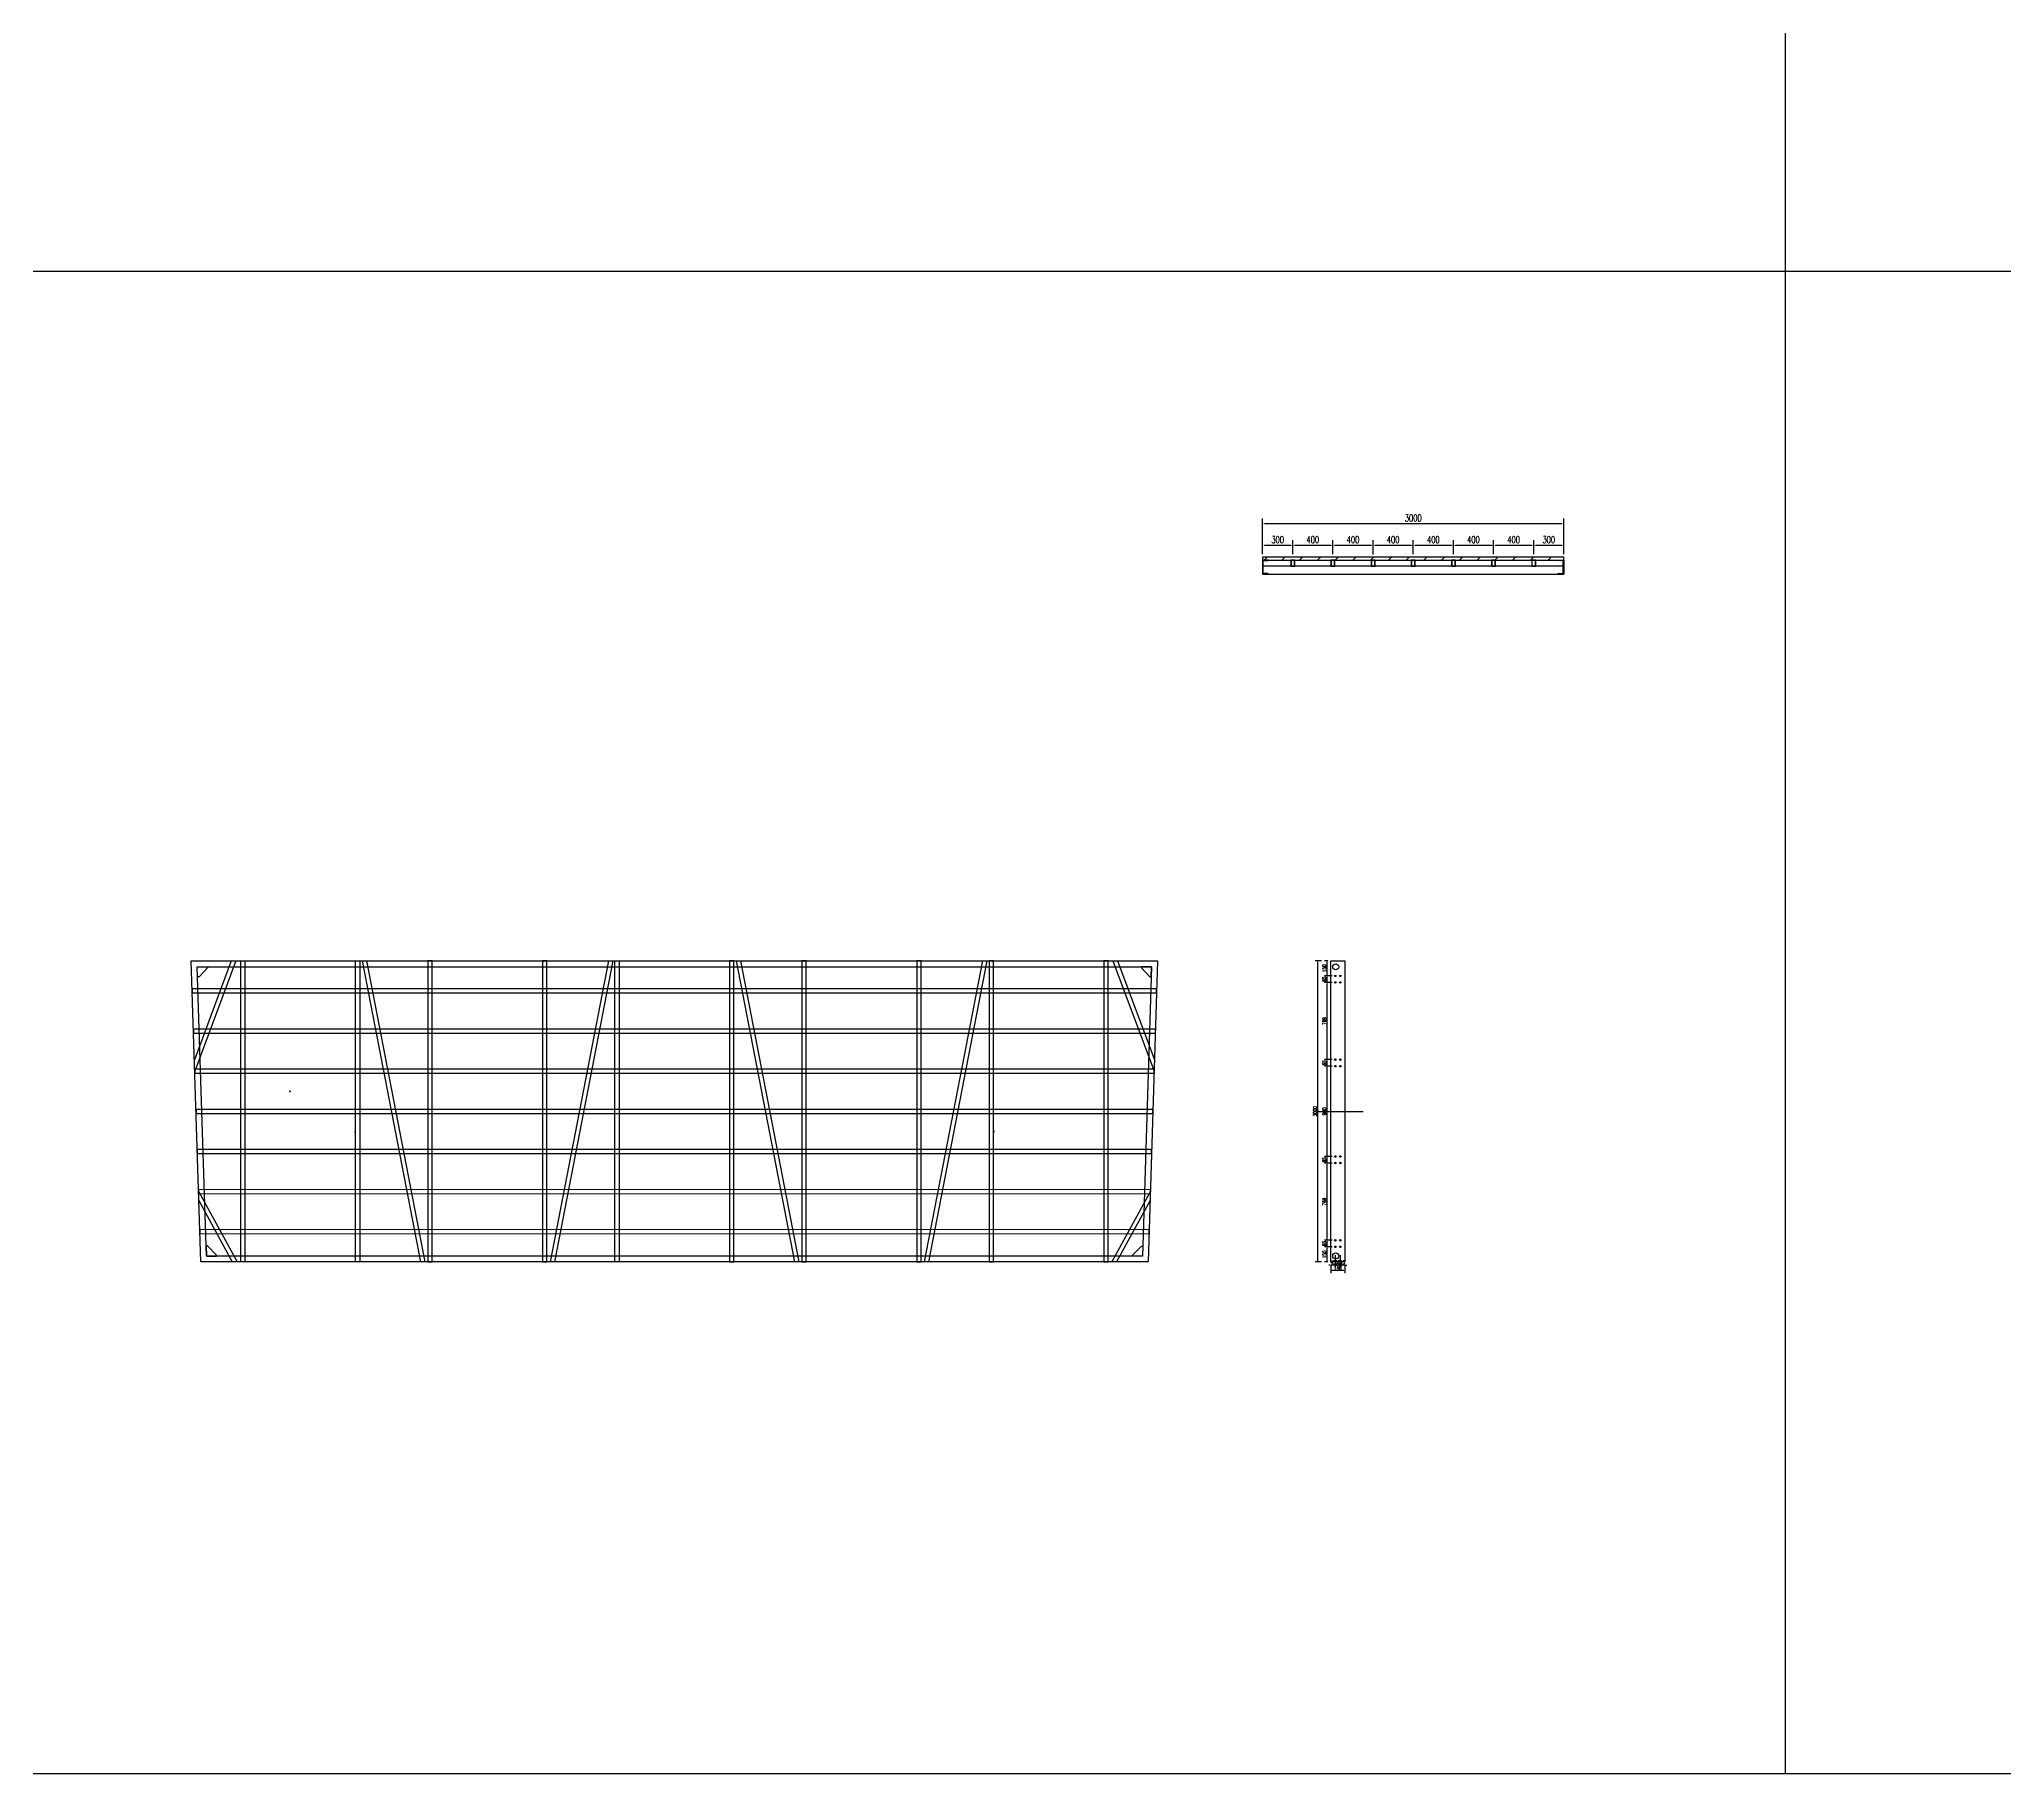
# Model space of a CAD drawing. Extents: x 28624 to 275476, y 13212 to 258202.
# Drawn here: x 103544 to 123119, y 112452 to 129734 of the extents above; entities that cross this region are included whole.
import ezdxf

# ---------------------------------------------------------------- set-up
doc = ezdxf.new("R2010")
doc.units = 0
doc.header["$LTSCALE"] = 1000
doc.header["$MEASUREMENT"] = 0
for name, color, linetype in [('14#槽钢', 3, 'Continuous'), ('PUB_DIM', 3, 'Continuous'), ('W-STEEL_FRAME钢架', 3, 'Continuous'), ('W-STEEL_KEEL钢龙骨', 5, 'Continuous'), ('W-WOOD_FLOOR木地板', 30, 'Continuous'), ('钢架', 90, 'Continuous')]:
    doc.layers.add(name, color=color, linetype=linetype)
doc.styles.add('STANDARD_T3', font='simplex.shx', dxfattribs={"width": 0.7, "bigfont": 'gbcbig.shx'})
doc.dimstyles.new('W&&10', dxfattribs={"dimtxt": 35, "dimasz": 10, "dimexe": 25, "dimexo": 30, "dimgap": 10, "dimtad": 1, "dimdec": 0, "dimzin": 0, "dimdsep": 46, "dimtxsty": 'STANDARD_T3', "dimcen": 0.09, "dimclrd": 1, "dimclre": 1, "dimclrt": 7, "dimazin": 2, "dimtfac": 1, "dimtdec": 0, "dimtix": 1, "dimtmove": 2, "dimatfit": 3, "dimfxl": 100, "dimtolj": 1, "dimtzin": 0, "dimarcsym": 0})
doc.dimstyles.new('W&&20', dxfattribs={"dimtxt": 70, "dimasz": 20, "dimexe": 50, "dimexo": 60, "dimgap": 20, "dimtad": 1, "dimdec": 0, "dimzin": 0, "dimdsep": 46, "dimtxsty": 'STANDARD_T3', "dimcen": 0.09, "dimclrd": 1, "dimclre": 1, "dimclrt": 7, "dimazin": 2, "dimtfac": 1, "dimtdec": 0, "dimtix": 1, "dimtmove": 2, "dimatfit": 3, "dimfxl": 100, "dimtolj": 1, "dimtzin": 0, "dimarcsym": 0})

# ---------------------------------------------------------------- blocks, each defined once
blk = doc.blocks.new('*U391')
at = {"layer": '14#槽钢'}
blk.add_lwpolyline([(0, 29946), (0, -29946)], dxfattribs=at)
blk = doc.blocks.new('*U392')
at = {"layer": '14#槽钢', "color": 0, "linetype": 'ByBlock', "lineweight": -2, "transparency": 16777216}
blk.add_blockref('*U391', (65285, 0), dxfattribs=at)
blk = doc.blocks.new('*D685')
at = {"layer": 'Defpoints', "color": 0, "transparency": 16777216}
for p in [(116370, 117702), (116451, 117702), (116406, 117552)]:
    blk.add_point(p, dxfattribs=at)
at = {"layer": 'W-STEEL_FRAME钢架', "color": 1, "lineweight": -2, "transparency": 16777216}
for p, q in [((116421, 117702), (116345, 117702)), ((116370, 117562), (116370, 117692)), ((116376, 117552), (116345, 117552))]:
    blk.add_line(p, q, dxfattribs=at)
at = {"layer": 'W-STEEL_FRAME钢架', "color": 1, "transparency": 16777216}
for points in [[(116368, 117692), (116372, 117692), (116370, 117702)], [(116368, 117562), (116372, 117562), (116370, 117552)]]:
    blk.add_solid(points, dxfattribs=at)
at = {"layer": 'W-STEEL_FRAME钢架', "color": 7, "transparency": 16777216, "insert": (116343, 117627), "char_height": 35, "attachment_point": 5, "rotation": 90, "style": 'STANDARD_T3'}
blk.add_mtext('\\A1;150', dxfattribs=at)
blk = doc.blocks.new('*D686')
at = {"layer": 'Defpoints', "color": 0, "transparency": 16777216}
for p in [(116370, 117767), (116451, 117767), (116451, 117702)]:
    blk.add_point(p, dxfattribs=at)
at = {"layer": 'W-STEEL_FRAME钢架', "color": 1, "lineweight": -2, "transparency": 16777216}
for p, q in [((116421, 117767), (116345, 117767)), ((116421, 117702), (116345, 117702)), ((116370, 117712), (116370, 117757))]:
    blk.add_line(p, q, dxfattribs=at)
at = {"layer": 'W-STEEL_FRAME钢架', "color": 1, "transparency": 16777216}
for points in [[(116368, 117757), (116372, 117757), (116370, 117767)], [(116368, 117712), (116372, 117712), (116370, 117702)]]:
    blk.add_solid(points, dxfattribs=at)
at = {"layer": 'W-STEEL_FRAME钢架', "color": 7, "transparency": 16777216, "insert": (116343, 117735), "char_height": 35, "attachment_point": 5, "rotation": 90, "style": 'STANDARD_T3'}
blk.add_mtext('\\A1;65', dxfattribs=at)
blk = doc.blocks.new('*D687')
at = {"layer": 'Defpoints', "color": 0, "transparency": 16777216}
for p in [(116370, 118537), (116451, 118537), (116451, 117767)]:
    blk.add_point(p, dxfattribs=at)
at = {"layer": 'W-STEEL_FRAME钢架', "color": 1, "lineweight": -2, "transparency": 16777216}
for p, q in [((116421, 118537), (116345, 118537)), ((116370, 117777), (116370, 118527)), ((116421, 117767), (116345, 117767))]:
    blk.add_line(p, q, dxfattribs=at)
at = {"layer": 'W-STEEL_FRAME钢架', "color": 1, "transparency": 16777216}
for points in [[(116368, 118527), (116372, 118527), (116370, 118537)], [(116368, 117777), (116372, 117777), (116370, 117767)]]:
    blk.add_solid(points, dxfattribs=at)
at = {"layer": 'W-STEEL_FRAME钢架', "color": 7, "transparency": 16777216, "insert": (116343, 118152), "char_height": 35, "attachment_point": 5, "rotation": 90, "style": 'STANDARD_T3'}
blk.add_mtext('\\A1;769', dxfattribs=at)
blk = doc.blocks.new('*D688')
at = {"layer": 'Defpoints', "color": 0, "transparency": 16777216}
for p in [(116370, 118602), (116451, 118602), (116451, 118537)]:
    blk.add_point(p, dxfattribs=at)
at = {"layer": 'W-STEEL_FRAME钢架', "color": 1, "lineweight": -2, "transparency": 16777216}
for p, q in [((116421, 118602), (116345, 118602)), ((116421, 118537), (116345, 118537)), ((116370, 118547), (116370, 118592))]:
    blk.add_line(p, q, dxfattribs=at)
at = {"layer": 'W-STEEL_FRAME钢架', "color": 1, "transparency": 16777216}
for points in [[(116368, 118592), (116372, 118592), (116370, 118602)], [(116368, 118547), (116372, 118547), (116370, 118537)]]:
    blk.add_solid(points, dxfattribs=at)
at = {"layer": 'W-STEEL_FRAME钢架', "color": 7, "transparency": 16777216, "insert": (116343, 118569), "char_height": 35, "attachment_point": 5, "rotation": 90, "style": 'STANDARD_T3'}
blk.add_mtext('\\A1;65', dxfattribs=at)
blk = doc.blocks.new('*D689')
at = {"layer": 'Defpoints', "color": 0, "transparency": 16777216}
for p in [(116370, 119502), (116451, 119502), (116451, 118602)]:
    blk.add_point(p, dxfattribs=at)
at = {"layer": 'W-STEEL_FRAME钢架', "color": 1, "lineweight": -2, "transparency": 16777216}
for p, q in [((116421, 119502), (116345, 119502)), ((116370, 118612), (116370, 119492)), ((116421, 118602), (116345, 118602))]:
    blk.add_line(p, q, dxfattribs=at)
at = {"layer": 'W-STEEL_FRAME钢架', "color": 1, "transparency": 16777216}
for points in [[(116368, 119492), (116372, 119492), (116370, 119502)], [(116368, 118612), (116372, 118612), (116370, 118602)]]:
    blk.add_solid(points, dxfattribs=at)
at = {"layer": 'W-STEEL_FRAME钢架', "color": 7, "transparency": 16777216, "insert": (116343, 119052), "char_height": 35, "attachment_point": 5, "rotation": 90, "style": 'STANDARD_T3'}
blk.add_mtext('\\A1;900', dxfattribs=at)
blk = doc.blocks.new('*D690')
at = {"layer": 'Defpoints', "color": 0, "transparency": 16777216}
for p in [(116370, 120402), (116451, 120402), (116451, 120337)]:
    blk.add_point(p, dxfattribs=at)
at = {"layer": 'W-STEEL_FRAME钢架', "color": 1, "lineweight": -2, "transparency": 16777216}
for p, q in [((116421, 120402), (116345, 120402)), ((116370, 120347), (116370, 120392)), ((116421, 120337), (116345, 120337))]:
    blk.add_line(p, q, dxfattribs=at)
at = {"layer": 'W-STEEL_FRAME钢架', "color": 1, "transparency": 16777216}
for points in [[(116368, 120392), (116372, 120392), (116370, 120402)], [(116368, 120347), (116372, 120347), (116370, 120337)]]:
    blk.add_solid(points, dxfattribs=at)
at = {"layer": 'W-STEEL_FRAME钢架', "color": 7, "transparency": 16777216, "insert": (116343, 120369), "char_height": 35, "attachment_point": 5, "rotation": 90, "style": 'STANDARD_T3'}
blk.add_mtext('\\A1;65', dxfattribs=at)
blk = doc.blocks.new('*D691')
at = {"layer": 'Defpoints', "color": 0, "transparency": 16777216}
for p in [(116370, 120552), (116406, 120552), (116451, 120402)]:
    blk.add_point(p, dxfattribs=at)
at = {"layer": 'W-STEEL_FRAME钢架', "color": 1, "lineweight": -2, "transparency": 16777216}
for p, q in [((116376, 120552), (116345, 120552)), ((116421, 120402), (116345, 120402)), ((116370, 120412), (116370, 120542))]:
    blk.add_line(p, q, dxfattribs=at)
at = {"layer": 'W-STEEL_FRAME钢架', "color": 1, "transparency": 16777216}
for points in [[(116368, 120542), (116372, 120542), (116370, 120552)], [(116368, 120412), (116372, 120412), (116370, 120402)]]:
    blk.add_solid(points, dxfattribs=at)
at = {"layer": 'W-STEEL_FRAME钢架', "color": 7, "transparency": 16777216, "insert": (116343, 120477), "char_height": 35, "attachment_point": 5, "rotation": 90, "style": 'STANDARD_T3'}
blk.add_mtext('\\A1;150', dxfattribs=at)
blk = doc.blocks.new('*D692')
at = {"layer": 'Defpoints', "color": 0, "transparency": 16777216}
for p in [(116406, 117552), (116406, 117466), (116546, 117552)]:
    blk.add_point(p, dxfattribs=at)
at = {"layer": 'W-STEEL_FRAME钢架', "color": 1, "lineweight": -2, "transparency": 16777216}
for p, q in [((116406, 117522), (116406, 117441)), ((116536, 117466), (116416, 117466)), ((116546, 117522), (116546, 117441))]:
    blk.add_line(p, q, dxfattribs=at)
at = {"layer": 'W-STEEL_FRAME钢架', "color": 1, "transparency": 16777216}
for points in [[(116416, 117468), (116416, 117465), (116406, 117466)], [(116536, 117468), (116536, 117465), (116546, 117466)]]:
    blk.add_solid(points, dxfattribs=at)
at = {"layer": 'W-STEEL_FRAME钢架', "color": 7, "transparency": 16777216, "insert": (116476, 117494), "char_height": 35, "attachment_point": 5, "style": 'STANDARD_T3'}
blk.add_mtext('\\A1;140', dxfattribs=at)
blk = doc.blocks.new('*D693')
at = {"layer": 'Defpoints', "color": 0, "transparency": 16777216}
for p in [(116501, 117702), (116501, 117519), (116546, 117552)]:
    blk.add_point(p, dxfattribs=at)
at = {"layer": 'W-STEEL_FRAME钢架', "color": 1, "lineweight": -2, "transparency": 16777216}
for p, q in [((116491, 117519), (116481, 117519)), ((116501, 117619), (116501, 117494)), ((116546, 117519), (116501, 117519)), ((116546, 117522), (116546, 117494)), ((116556, 117519), (116566, 117519))]:
    blk.add_line(p, q, dxfattribs=at)
at = {"layer": 'W-STEEL_FRAME钢架', "color": 1, "transparency": 16777216}
for points in [[(116491, 117521), (116491, 117518), (116501, 117519)], [(116556, 117521), (116556, 117518), (116546, 117519)]]:
    blk.add_solid(points, dxfattribs=at)
at = {"layer": 'W-STEEL_FRAME钢架', "color": 7, "transparency": 16777216, "insert": (116524, 117547), "char_height": 35, "attachment_point": 5, "style": 'STANDARD_T3'}
blk.add_mtext('\\A1;45', dxfattribs=at)
blk = doc.blocks.new('*D694')
at = {"layer": 'Defpoints', "color": 0, "transparency": 16777216}
for p in [(116451, 117702), (116501, 117702), (116451, 117519)]:
    blk.add_point(p, dxfattribs=at)
at = {"layer": 'W-STEEL_FRAME钢架', "color": 1, "lineweight": -2, "transparency": 16777216}
for p, q in [((116441, 117519), (116431, 117519)), ((116451, 117619), (116451, 117494)), ((116501, 117519), (116451, 117519)), ((116501, 117619), (116501, 117494)), ((116511, 117519), (116521, 117519))]:
    blk.add_line(p, q, dxfattribs=at)
at = {"layer": 'W-STEEL_FRAME钢架', "color": 1, "transparency": 16777216}
for points in [[(116441, 117521), (116441, 117518), (116451, 117519)], [(116511, 117521), (116511, 117518), (116501, 117519)]]:
    blk.add_solid(points, dxfattribs=at)
at = {"layer": 'W-STEEL_FRAME钢架', "color": 7, "transparency": 16777216, "insert": (116476, 117547), "char_height": 35, "attachment_point": 5, "style": 'STANDARD_T3'}
blk.add_mtext('\\A1;50', dxfattribs=at)
blk = doc.blocks.new('*D422')
at = {"layer": 'Defpoints', "color": 0, "transparency": 16777216}
for p in [(116451, 117702), (116406, 117552), (116406, 117519)]:
    blk.add_point(p, dxfattribs=at)
at = {"layer": 'W-STEEL_FRAME钢架', "color": 1, "lineweight": -2, "transparency": 16777216}
for p, q in [((116396, 117519), (116386, 117519)), ((116406, 117522), (116406, 117494)), ((116451, 117519), (116406, 117519)), ((116451, 117619), (116451, 117494)), ((116461, 117519), (116471, 117519))]:
    blk.add_line(p, q, dxfattribs=at)
at = {"layer": 'W-STEEL_FRAME钢架', "color": 1, "transparency": 16777216}
for points in [[(116396, 117521), (116396, 117518), (116406, 117519)], [(116461, 117521), (116461, 117518), (116451, 117519)]]:
    blk.add_solid(points, dxfattribs=at)
at = {"layer": 'W-STEEL_FRAME钢架', "color": 7, "transparency": 16777216, "insert": (116429, 117547), "char_height": 35, "attachment_point": 5, "style": 'STANDARD_T3'}
blk.add_mtext('\\A1;45', dxfattribs=at)
blk = doc.blocks.new('*D423')
at = {"layer": 'Defpoints', "color": 0, "transparency": 16777216}
for p in [(116277, 120552), (116345, 120552), (116345, 117552)]:
    blk.add_point(p, dxfattribs=at)
at = {"layer": 'W-STEEL_FRAME钢架', "color": 1, "lineweight": -2, "transparency": 16777216}
for p, q in [((116315, 120552), (116252, 120552)), ((116277, 117562), (116277, 120542)), ((116315, 117552), (116252, 117552))]:
    blk.add_line(p, q, dxfattribs=at)
at = {"layer": 'W-STEEL_FRAME钢架', "color": 1, "transparency": 16777216}
for points in [[(116275, 120542), (116279, 120542), (116277, 120552)], [(116275, 117562), (116279, 117562), (116277, 117552)]]:
    blk.add_solid(points, dxfattribs=at)
at = {"layer": 'W-STEEL_FRAME钢架', "color": 7, "transparency": 16777216, "insert": (116250, 119052), "char_height": 35, "attachment_point": 5, "rotation": 90, "style": 'STANDARD_T3'}
blk.add_mtext('\\A1;3000', dxfattribs=at)
blk = doc.blocks.new('*D695')
at = {"layer": 'Defpoints', "color": 0, "transparency": 16777216}
for p in [(116370, 119567), (116451, 119567), (116451, 119502)]:
    blk.add_point(p, dxfattribs=at)
at = {"layer": 'W-STEEL_FRAME钢架', "color": 1, "lineweight": -2, "transparency": 16777216}
for p, q in [((116421, 119567), (116345, 119567)), ((116421, 119502), (116345, 119502)), ((116370, 119512), (116370, 119557))]:
    blk.add_line(p, q, dxfattribs=at)
at = {"layer": 'W-STEEL_FRAME钢架', "color": 1, "transparency": 16777216}
for points in [[(116368, 119557), (116372, 119557), (116370, 119567)], [(116368, 119512), (116372, 119512), (116370, 119502)]]:
    blk.add_solid(points, dxfattribs=at)
at = {"layer": 'W-STEEL_FRAME钢架', "color": 7, "transparency": 16777216, "insert": (116343, 119535), "char_height": 35, "attachment_point": 5, "rotation": 90, "style": 'STANDARD_T3'}
blk.add_mtext('\\A1;65', dxfattribs=at)
blk = doc.blocks.new('*D696')
at = {"layer": 'Defpoints', "color": 0, "transparency": 16777216}
for p in [(116370, 120337), (116406, 120337), (116451, 119567)]:
    blk.add_point(p, dxfattribs=at)
at = {"layer": 'W-STEEL_FRAME钢架', "color": 1, "lineweight": -2, "transparency": 16777216}
for p, q in [((116376, 120337), (116345, 120337)), ((116370, 119577), (116370, 120327)), ((116421, 119567), (116345, 119567))]:
    blk.add_line(p, q, dxfattribs=at)
at = {"layer": 'W-STEEL_FRAME钢架', "color": 1, "transparency": 16777216}
for points in [[(116368, 120327), (116372, 120327), (116370, 120337)], [(116368, 119577), (116372, 119577), (116370, 119567)]]:
    blk.add_solid(points, dxfattribs=at)
at = {"layer": 'W-STEEL_FRAME钢架', "color": 7, "transparency": 16777216, "insert": (116343, 119952), "char_height": 35, "attachment_point": 5, "rotation": 90, "style": 'STANDARD_T3'}
blk.add_mtext('\\A1;769', dxfattribs=at)
blk = doc.blocks.new('14a槽钢')
at = {"layer": '钢架'}
h = blk.add_hatch(dxfattribs=at)
h.set_pattern_fill('STEEL', color=4, scale=10)
h.set_pattern_definition([(50.389312, (-1352470.2, 1293523.579), (-9.2899201, 11.2253202), []), (50.389312, (-1352470.2, 1293531.516), (-9.2899201, 11.2253202), [])])
edge = h.paths.add_edge_path()
edge.add_ellipse((-1332250, 1115678), major_axis=(-3.26, 5.03), ratio=0.900468, start_angle=55.3931, end_angle=130.6069)
edge.add_line((-1332252, 1115673), (-1332208, 1115673))
edge.add_ellipse((-1332208, 1115667), major_axis=(0, 6), ratio=0.827586, start_angle=270, end_angle=360, ccw=False)
edge.add_line((-1332203, 1115667), (-1332203, 1115551))
edge.add_ellipse((-1332208, 1115551), major_axis=(0, 6), ratio=0.827586, start_angle=180, end_angle=270, ccw=False)
edge.add_line((-1332208, 1115545), (-1332251, 1115545))
edge.add_ellipse((-1332250, 1115540), major_axis=(3.82, 3.82), ratio=1, start_angle=49.2445, end_angle=141.5341)
edge.add_line((-1332256, 1115539), (-1332198, 1115539))
edge.add_line((-1332198, 1115539), (-1332198, 1115679))
edge.add_line((-1332198, 1115679), (-1332256, 1115679))
for p, q in [((-1332256, 1115679, 0), (-1332198, 1115679, 0)), ((-1332208, 1115673, 0), (-1332251, 1115673, 0)), ((-1332246, 1115679, 0), (-1332246, 1115679, 0)), ((-1332203, 1115551, 0), (-1332203, 1115667, 0)), ((-1332198, 1115679, 0), (-1332198, 1115539, 0)), ((-1332198, 1115539, 0), (-1332256, 1115539, 0)), ((-1332251, 1115545, 0), (-1332208, 1115545, 0)), ((-1332246, 1115539, 0), (-1332246, 1115539, 0))]:
    blk.add_line(p, q, dxfattribs=at)
for centre, start_param, end_param in [((-1332251, 1115679, 0), 1.570796, 3.141593), ((-1332208, 1115667, 0), 4.712389, 6.283185), ((-1332208, 1115667, 0), 4.712389, 6.283185), ((-1332251, 1115539, 0), 0, 1.570796), ((-1332208, 1115551, 0), 3.141593, 4.712389)]:
    blk.add_ellipse(centre, major_axis=(0, 6), ratio=0.827586, start_param=start_param, end_param=end_param, dxfattribs=at)
blk = doc.blocks.new('*D514')
at = {"color": 1, "lineweight": -2, "transparency": 16777216}
for p, q in [((115728, 124635), (115728, 124959)), ((115748, 124909), (118708, 124909)), ((118728, 124635), (118728, 124959))]:
    blk.add_line(p, q, dxfattribs=at)
at = {"color": 1, "transparency": 16777216}
for points in [[(115748, 124912), (115748, 124906), (115728, 124909)], [(118708, 124912), (118708, 124906), (118728, 124909)]]:
    blk.add_solid(points, dxfattribs=at)
at = {"layer": 'Defpoints', "color": 0, "transparency": 16777216}
for p in [(118728, 124909), (115728, 124575), (118728, 124575)]:
    blk.add_point(p, dxfattribs=at)
at = {"color": 7, "transparency": 16777216, "insert": (117228, 124964), "char_height": 70, "attachment_point": 5, "style": 'STANDARD_T3'}
blk.add_mtext('\\A1;3000', dxfattribs=at)
blk = doc.blocks.new('ganglonggu')
at = {"layer": 'W-STEEL_KEEL钢龙骨'}
for points in [[(-1338169, 1115605), (-1338129, 1115605), (-1338129, 1115665), (-1338169, 1115665)], [(-1338166, 1115608), (-1338132, 1115608), (-1338132, 1115662), (-1338166, 1115662)]]:
    blk.add_lwpolyline(points, close=True, dxfattribs=at)
blk = doc.blocks.new('*U385')
blk.add_blockref('ganglonggu', (1338149, -1115635))
blk = doc.blocks.new('*U386')
at = {"layer": 'W-STEEL_KEEL钢龙骨', "color": 0, "linetype": 'ByBlock', "lineweight": -2}
for p in [(0, 0), (400, 0), (800, 0), (1200, 0), (1600, 0), (2000, 0)]:
    blk.add_blockref('*U385', p, dxfattribs=at)
at = {"layer": 'W-STEEL_KEEL钢龙骨', "color": 0, "linetype": 'ByBlock', "lineweight": -2, "transparency": 16777216}
blk.add_blockref('*U385', (2400, 0), dxfattribs=at)
blk = doc.blocks.new('*D515')
at = {"layer": 'Defpoints', "color": 0, "transparency": 16777216}
for p in [(116028, 124692), (115728, 124545), (116028, 124545)]:
    blk.add_point(p, dxfattribs=at)
at = {"layer": 'PUB_DIM', "color": 1, "lineweight": -2, "transparency": 16777216}
for p, q in [((115728, 124605), (115728, 124742)), ((115748, 124692), (116008, 124692)), ((116028, 124605), (116028, 124742))]:
    blk.add_line(p, q, dxfattribs=at)
at = {"layer": 'PUB_DIM', "color": 1, "transparency": 16777216}
for points in [[(115748, 124695), (115748, 124688), (115728, 124692)], [(116008, 124695), (116008, 124688), (116028, 124692)]]:
    blk.add_solid(points, dxfattribs=at)
at = {"layer": 'PUB_DIM', "color": 7, "transparency": 16777216, "insert": (115878, 124747), "char_height": 70, "attachment_point": 5, "style": 'STANDARD_T3'}
blk.add_mtext('\\A1;300', dxfattribs=at)
blk = doc.blocks.new('*D516')
at = {"layer": 'Defpoints', "color": 0, "transparency": 16777216}
for p in [(116428, 124692), (116028, 124545), (116428, 124545)]:
    blk.add_point(p, dxfattribs=at)
at = {"layer": 'PUB_DIM', "color": 1, "lineweight": -2, "transparency": 16777216}
for p, q in [((116028, 124605), (116028, 124742)), ((116048, 124692), (116408, 124692)), ((116428, 124605), (116428, 124742))]:
    blk.add_line(p, q, dxfattribs=at)
at = {"layer": 'PUB_DIM', "color": 1, "transparency": 16777216}
for points in [[(116048, 124695), (116048, 124688), (116028, 124692)], [(116408, 124695), (116408, 124688), (116428, 124692)]]:
    blk.add_solid(points, dxfattribs=at)
at = {"layer": 'PUB_DIM', "color": 7, "transparency": 16777216, "insert": (116228, 124747), "char_height": 70, "attachment_point": 5, "style": 'STANDARD_T3'}
blk.add_mtext('\\A1;400', dxfattribs=at)
blk = doc.blocks.new('*D517')
at = {"layer": 'Defpoints', "color": 0, "transparency": 16777216}
for p in [(116828, 124692), (116428, 124545), (116828, 124542)]:
    blk.add_point(p, dxfattribs=at)
at = {"layer": 'PUB_DIM', "color": 1, "lineweight": -2, "transparency": 16777216}
for p, q in [((116428, 124605), (116428, 124742)), ((116448, 124692), (116808, 124692)), ((116828, 124602), (116828, 124742))]:
    blk.add_line(p, q, dxfattribs=at)
at = {"layer": 'PUB_DIM', "color": 1, "transparency": 16777216}
for points in [[(116448, 124695), (116448, 124688), (116428, 124692)], [(116808, 124695), (116808, 124688), (116828, 124692)]]:
    blk.add_solid(points, dxfattribs=at)
at = {"layer": 'PUB_DIM', "color": 7, "transparency": 16777216, "insert": (116628, 124747), "char_height": 70, "attachment_point": 5, "style": 'STANDARD_T3'}
blk.add_mtext('\\A1;400', dxfattribs=at)
blk = doc.blocks.new('*D518')
at = {"layer": 'Defpoints', "color": 0, "transparency": 16777216}
for p in [(117228, 124692), (116828, 124542), (117228, 124545)]:
    blk.add_point(p, dxfattribs=at)
at = {"layer": 'PUB_DIM', "color": 1, "lineweight": -2, "transparency": 16777216}
for p, q in [((116828, 124602), (116828, 124742)), ((116848, 124692), (117208, 124692)), ((117228, 124605), (117228, 124742))]:
    blk.add_line(p, q, dxfattribs=at)
at = {"layer": 'PUB_DIM', "color": 1, "transparency": 16777216}
for points in [[(116848, 124695), (116848, 124688), (116828, 124692)], [(117208, 124695), (117208, 124688), (117228, 124692)]]:
    blk.add_solid(points, dxfattribs=at)
at = {"layer": 'PUB_DIM', "color": 7, "transparency": 16777216, "insert": (117028, 124747), "char_height": 70, "attachment_point": 5, "style": 'STANDARD_T3'}
blk.add_mtext('\\A1;400', dxfattribs=at)
blk = doc.blocks.new('*D519')
at = {"layer": 'Defpoints', "color": 0, "transparency": 16777216}
for p in [(117628, 124692), (117228, 124545), (117628, 124545)]:
    blk.add_point(p, dxfattribs=at)
at = {"layer": 'PUB_DIM', "color": 1, "lineweight": -2, "transparency": 16777216}
for p, q in [((117228, 124605), (117228, 124742)), ((117248, 124692), (117608, 124692)), ((117628, 124605), (117628, 124742))]:
    blk.add_line(p, q, dxfattribs=at)
at = {"layer": 'PUB_DIM', "color": 1, "transparency": 16777216}
for points in [[(117248, 124695), (117248, 124688), (117228, 124692)], [(117608, 124695), (117608, 124688), (117628, 124692)]]:
    blk.add_solid(points, dxfattribs=at)
at = {"layer": 'PUB_DIM', "color": 7, "transparency": 16777216, "insert": (117428, 124747), "char_height": 70, "attachment_point": 5, "style": 'STANDARD_T3'}
blk.add_mtext('\\A1;400', dxfattribs=at)
blk = doc.blocks.new('*D520')
at = {"layer": 'Defpoints', "color": 0, "transparency": 16777216}
for p in [(118028, 124692), (117628, 124545), (118028, 124545)]:
    blk.add_point(p, dxfattribs=at)
at = {"layer": 'PUB_DIM', "color": 1, "lineweight": -2, "transparency": 16777216}
for p, q in [((117628, 124605), (117628, 124742)), ((117648, 124692), (118008, 124692)), ((118028, 124605), (118028, 124742))]:
    blk.add_line(p, q, dxfattribs=at)
at = {"layer": 'PUB_DIM', "color": 1, "transparency": 16777216}
for points in [[(117648, 124695), (117648, 124688), (117628, 124692)], [(118008, 124695), (118008, 124688), (118028, 124692)]]:
    blk.add_solid(points, dxfattribs=at)
at = {"layer": 'PUB_DIM', "color": 7, "transparency": 16777216, "insert": (117828, 124747), "char_height": 70, "attachment_point": 5, "style": 'STANDARD_T3'}
blk.add_mtext('\\A1;400', dxfattribs=at)
blk = doc.blocks.new('*D521')
at = {"layer": 'Defpoints', "color": 0, "transparency": 16777216}
for p in [(118428, 124692), (118028, 124545), (118428, 124545)]:
    blk.add_point(p, dxfattribs=at)
at = {"layer": 'PUB_DIM', "color": 1, "lineweight": -2, "transparency": 16777216}
for p, q in [((118028, 124605), (118028, 124742)), ((118048, 124692), (118408, 124692)), ((118428, 124605), (118428, 124742))]:
    blk.add_line(p, q, dxfattribs=at)
at = {"layer": 'PUB_DIM', "color": 1, "transparency": 16777216}
for points in [[(118048, 124695), (118048, 124688), (118028, 124692)], [(118408, 124695), (118408, 124688), (118428, 124692)]]:
    blk.add_solid(points, dxfattribs=at)
at = {"layer": 'PUB_DIM', "color": 7, "transparency": 16777216, "insert": (118228, 124747), "char_height": 70, "attachment_point": 5, "style": 'STANDARD_T3'}
blk.add_mtext('\\A1;400', dxfattribs=at)
blk = doc.blocks.new('*D522')
at = {"layer": 'Defpoints', "color": 0, "transparency": 16777216}
for p in [(118728, 124692), (118428, 124545), (118728, 124545)]:
    blk.add_point(p, dxfattribs=at)
at = {"layer": 'PUB_DIM', "color": 1, "lineweight": -2, "transparency": 16777216}
for p, q in [((118428, 124605), (118428, 124742)), ((118448, 124692), (118708, 124692)), ((118728, 124605), (118728, 124742))]:
    blk.add_line(p, q, dxfattribs=at)
at = {"layer": 'PUB_DIM', "color": 1, "transparency": 16777216}
for points in [[(118448, 124695), (118448, 124688), (118428, 124692)], [(118708, 124695), (118708, 124688), (118728, 124692)]]:
    blk.add_solid(points, dxfattribs=at)
at = {"layer": 'PUB_DIM', "color": 7, "transparency": 16777216, "insert": (118578, 124747), "char_height": 70, "attachment_point": 5, "style": 'STANDARD_T3'}
blk.add_mtext('\\A1;300', dxfattribs=at)

msp = doc.modelspace()

# ---------------------------------------------------------------- hatches: boundary and pattern name
at = {"layer": 'W-WOOD_FLOOR木地板'}
h = msp.add_hatch(dxfattribs=at)
h.set_pattern_fill('木板', color=256, scale=100)
h.set_pattern_definition([(0, (1662084.49, -1010285.48), (0, 125), []), (45, (1662084.49, -1010285.48), (-88.388348, 88.388348), [])])
h.paths.add_polyline_path([(118728, 124575.4), (115728, 124575.4), (115728, 124545.4), (118728, 124545.4)])

# ---------------------------------------------------------------- linework, layer by layer
at = {"layer": '14#槽钢'}
for points in [[(55647.2, 172343.2), (142693.8, 172343.2), (142693.8, 112452.1), (55647.2, 112452.1)], [(105058.2, 120551.5), (114681.6, 120551.5), (114587.9, 117551.9), (105151.9, 117551.9)], [(105118, 120493.5), (114621.8, 120493.5), (114531.7, 117609.9), (105208.1, 117609.9)]]:
    msp.add_lwpolyline(points, close=True, dxfattribs=at)
for points in [[(55647.2, 127424.9), (142693.8, 127424.9)], [(105456.4, 120551.5), (105089, 119566.4)], [(105502.3, 120551.5), (105092.5, 119452.9)], [(106758.4, 120551.5), (107339.3, 117551.4)], [(106802.2, 120551.5), (107383.1, 117551.4)], [(109211.6, 120551.5), (108630.7, 117551.4)], [(109255.4, 120551.5), (108674.5, 117551.4)], [(110484.4, 120551.5), (111065.3, 117551.4)], [(110528.2, 120551.5), (111109.1, 117551.4)], [(112937.6, 120551.5), (112356.7, 117551.4)], [(112981.4, 120551.5), (112400.5, 117551.4)], [(114237.2, 120551.5), (114647.3, 119452.3)], [(114283.1, 120551.5), (114650.8, 119565.9)], [(105129.9, 118257.7), (105514.6, 117551.9)], [(114609.9, 118258.1), (114225, 117551.9)], [(105132.9, 118162.4), (105465.6, 117551.9)], [(114607, 118162.8), (114273.9, 117551.9)]]:
    msp.add_lwpolyline(points, dxfattribs=at)
at = {"layer": 'PUB_DIM'}
for p, q in [((106032.9, 119251.5), (106046.9, 119251.5)), ((106039.9, 119258.5), (106039.9, 119244.5)), ((106683.3, 118851.5), (106697.3, 118851.5)), ((106690.3, 118858.5), (106690.3, 118844.5)), ((113056.4, 118851.5), (113042.4, 118851.5)), ((113049.4, 118858.5), (113049.4, 118844.5))]:
    msp.add_line(p, q, dxfattribs=at)
at = {"layer": 'W-STEEL_FRAME钢架'}
msp.add_line((116277.2, 119051.9), (116729.7, 119051.9), dxfattribs=at)
for points in [[(115728, 124405.4), (118728, 124405.4), (118728, 124485.4), (115728, 124485.4)], [(105549.7, 120551.5), (105592.7, 120551.5), (105592.7, 117551.5), (105549.7, 117551.5)], [(106692.7, 120551.5), (106735.7, 120551.5), (106735.7, 117551.5), (106692.7, 117551.5)], [(107456.9, 120551.5), (107413.9, 120551.5), (107413.9, 117551.5), (107456.9, 117551.5)], [(108599.9, 120551.5), (108556.9, 120551.5), (108556.9, 117551.5), (108599.9, 117551.5)], [(109276.9, 120551.5), (109319.9, 120551.5), (109319.9, 117551.5), (109276.9, 117551.5)], [(110462.9, 120551.5), (110419.9, 120551.5), (110419.9, 117551.5), (110462.9, 117551.5)], [(111182.9, 120551.5), (111139.9, 120551.5), (111139.9, 117551.5), (111182.9, 117551.5)], [(112325.9, 120551.5), (112282.9, 120551.5), (112282.9, 117551.5), (112325.9, 117551.5)], [(113047, 120551.5), (113004, 120551.5), (113004, 117551.5), (113047, 117551.5)], [(114190, 120551.5), (114147, 120551.5), (114147, 117551.5), (114190, 117551.5)], [(116406.4, 117551.9), (116406.4, 120551.9), (116546.4, 120551.9), (116546.4, 117551.9)]]:
    msp.add_lwpolyline(points, close=True, dxfattribs=at)
at = {"layer": 'W-STEEL_FRAME钢架', "color": 1}
for points in [[(105134.8, 120393.5), (105121.2, 120393.5), (105118, 120493.5), (105218, 120493.5), (105218, 120483.5)], [(114605, 120392.9), (114618.6, 120393), (114621.7, 120492.9), (114521.7, 120492.9), (114521.7, 120482.9)], [(105218.1, 117710.5), (105204.9, 117710.6), (105208.1, 117610.5), (105308.1, 117610.5), (105308.1, 117620.5)], [(114521.7, 117709.9), (114534.8, 117710), (114531.7, 117609.9), (114431.7, 117609.9), (114431.7, 117619.9)]]:
    msp.add_lwpolyline(points, close=True, dxfattribs=at)
at = {"layer": 'W-STEEL_FRAME钢架'}
for centre in [(116456.4, 120491.9), (116456.4, 117611.9)]:
    msp.add_circle(centre, 30, dxfattribs=at)
at = {"layer": 'W-STEEL_FRAME钢架', "color": 1}
for centre in [(116451.4, 120401.9), (116501.4, 120401.9), (116451.4, 120336.6), (116501.4, 120336.6), (116451.4, 119567.2), (116451.4, 119501.9), (116501.4, 119567.2), (116501.4, 119501.9), (116451.4, 118601.9), (116451.4, 118536.6), (116501.4, 118601.9), (116501.4, 118536.6), (116451.4, 117767.2), (116451.4, 117701.9), (116501.4, 117767.2), (116501.4, 117701.9)]:
    msp.add_circle(centre, 7.5, dxfattribs=at)
at = {"layer": 'W-STEEL_KEEL钢龙骨'}
for points in [[(105067.6, 120231.5), (114672.3, 120231.9), (114672.3, 120271.9), (105067.6, 120271.5)], [(105080.1, 119829.4), (114659.7, 119829.5), (114659.7, 119869.5), (105080.1, 119869.4)], [(105092.5, 119432.3), (114647.2, 119430.9), (114647.2, 119470.9), (105092.5, 119472.3)], [(105105.1, 119031.7), (114634.7, 119031.7), (114634.7, 119071.7), (105105.1, 119071.7)], [(105117.5, 118633.3), (114622.2, 118631.5), (114622.2, 118671.5), (105117.5, 118673.3)], [(105130.1, 118231.1), (114609.8, 118232), (114609.8, 118272), (105130.1, 118271.1)], [(105142.5, 117834.5), (114597.2, 117830.7), (114597.2, 117870.7), (105142.5, 117874.5)]]:
    msp.add_lwpolyline(points, close=True, dxfattribs=at)
at = {"layer": 'W-WOOD_FLOOR木地板'}
msp.add_lwpolyline([(115728, 124545.4), (118728, 124545.4), (118728, 124575.4), (115728, 124575.4)], close=True, dxfattribs=at)

# ---------------------------------------------------------------- block references
at = {"layer": '14#槽钢'}
msp.add_blockref('*U392', (55647.2, 142397.7), dxfattribs=at)
at = {"layer": 'W-STEEL_FRAME钢架', "xscale": -1}
msp.add_blockref('14a槽钢', (-1216469.8, -991133.6, 0), dxfattribs=at)
at = {"layer": 'W-STEEL_FRAME钢架'}
msp.add_blockref('14a槽钢', (1450925.8, -991133.6, 0), dxfattribs=at)
at = {"layer": 'W-STEEL_KEEL钢龙骨'}
msp.add_blockref('*U386', (116028, 124515.4), dxfattribs=at)

# ---------------------------------------------------------------- dimensions: what is measured, and where the dimension line sits
dim = msp.add_linear_dim(base=(118727.8, 124909), p1=(115728, 124575.4), p2=(118727.8, 124575.4), dimstyle='W&&20')
dim.commit()
dim.dimension.update_dxf_attribs({"geometry": '*D514', "text_midpoint": (117227.9, 124964)})
at = {"layer": 'PUB_DIM'}
for base, p1, p2, picture, middle in [((116028, 124691.6), (115728, 124545.4), (116028, 124545.4), '*D515', (115878, 124746.6)), ((116428, 124691.6), (116028, 124545.4), (116428, 124545.4), '*D516', (116228, 124746.6)), ((116828, 124691.6), (116428, 124545.4), (116828, 124542.4), '*D517', (116628, 124746.6)), ((117228, 124691.6), (116828, 124542.4), (117228, 124545.4), '*D518', (117028, 124746.6)), ((117628, 124691.6), (117228, 124545.4), (117628, 124545.4), '*D519', (117428, 124746.6)), ((118028, 124691.6), (117628, 124545.4), (118028, 124545.4), '*D520', (117828, 124746.6)), ((118428, 124691.6), (118028, 124545.4), (118428, 124545.4), '*D521', (118228, 124746.6)), ((118728, 124691.6), (118428, 124545.4), (118728, 124545.4), '*D522', (118578, 124746.6))]:
    dim = msp.add_linear_dim(base=base, p1=p1, p2=p2, dimstyle='W&&20', dxfattribs=at)
    dim.commit()
    dim.dimension.update_dxf_attribs({"geometry": picture, "text_midpoint": middle})
at = {"layer": 'W-STEEL_FRAME钢架'}
for base, p1, p2, angle, picture, middle in [((116277.2, 120551.9), (116345, 117551.9), (116345, 120551.9), 90, '*D423', (116249.7, 119051.9)), ((116370, 120551.9), (116451.4, 120401.9), (116406.4, 120551.9), 90, '*D691', (116342.5, 120476.9)), ((116370, 120401.9), (116451.4, 120336.6), (116451.4, 120401.9), 90, '*D690', (116342.5, 120369.2)), ((116370, 120336.6), (116451.4, 119567.2), (116406.4, 120336.6), 90, '*D696', (116342.5, 119951.9)), ((116370, 119567.2), (116451.4, 119501.9), (116451.4, 119567.2), 90, '*D695', (116342.5, 119534.6)), ((116370, 119501.9), (116451.4, 118601.9), (116451.4, 119501.9), 90, '*D689', (116342.5, 119051.9)), ((116370, 118601.9), (116451.4, 118536.6), (116451.4, 118601.9), 90, '*D688', (116342.5, 118569.2)), ((116370, 118536.6), (116451.4, 117767.2), (116451.4, 118536.6), 90, '*D687', (116342.5, 118151.9)), ((116370, 117767.2), (116451.4, 117701.9), (116451.4, 117767.2), 90, '*D686', (116342.5, 117734.6)), ((116370, 117701.9), (116406.4, 117551.9), (116451.4, 117701.9), 90, '*D685', (116342.5, 117626.9)), ((116406.4, 117466.4), (116546.4, 117551.9), (116406.4, 117551.9), 180, '*D692', (116476.4, 117493.9))]:
    dim = msp.add_linear_dim(base=base, p1=p1, p2=p2, angle=angle, dimstyle='W&&10', dxfattribs=at)
    dim.commit()
    dim.dimension.update_dxf_attribs({"geometry": picture, "text_midpoint": middle})
for base, p1, p2, picture, middle in [((116406.4, 117519.2), (116451.4, 117701.9), (116406.4, 117551.9), '*D422', (116428.9, 117546.7)), ((116451.4, 117519.2), (116501.4, 117701.9), (116451.4, 117701.9), '*D694', (116476.4, 117546.7)), ((116501.4, 117519.2), (116546.4, 117551.9), (116501.4, 117701.9), '*D693', (116523.9, 117546.7))]:
    dim = msp.add_linear_dim(base=base, p1=p1, p2=p2, angle=180, dimstyle='W&&10', override={"dimfxlon": 1}, dxfattribs=at)
    dim.commit()
    dim.dimension.update_dxf_attribs({"geometry": picture, "text_midpoint": middle})

doc.saveas('drawing.dxf')
